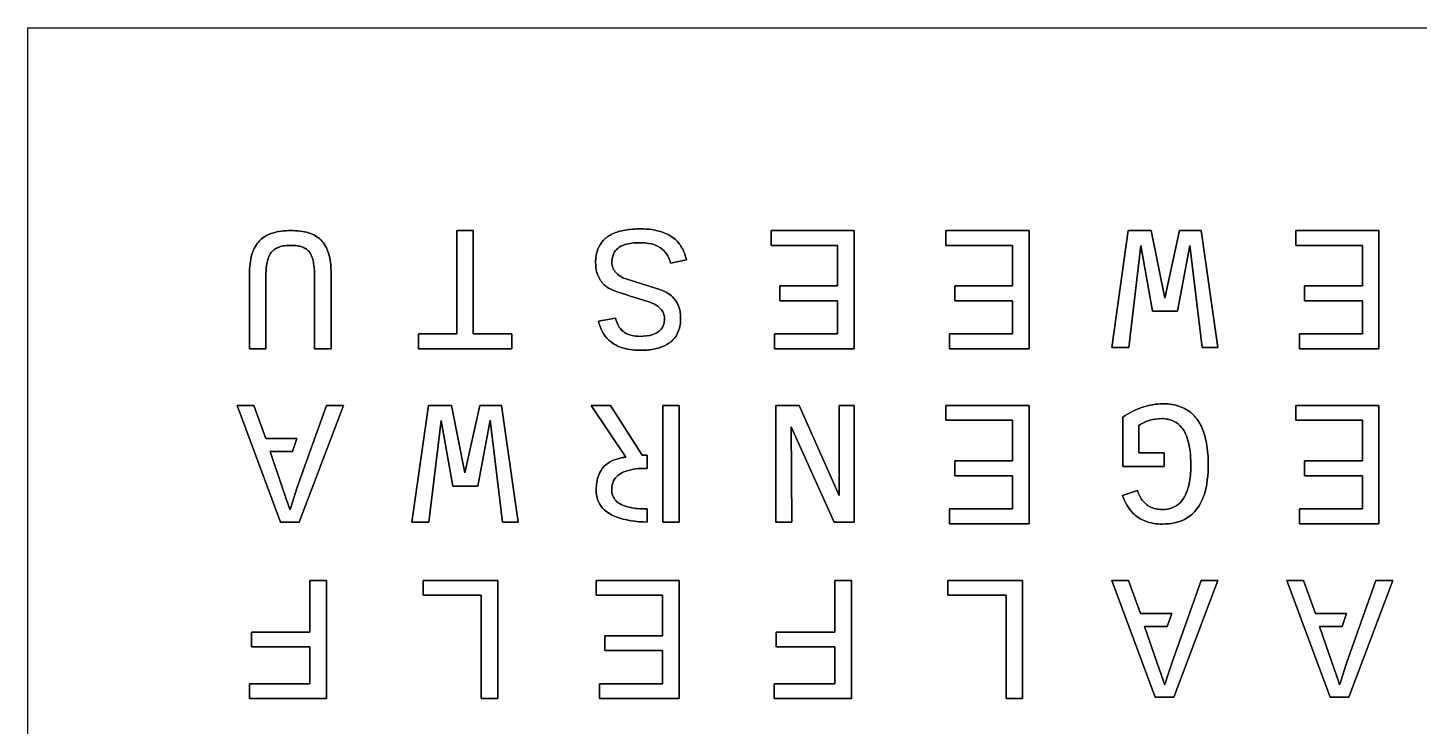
# Model space of a CAD drawing. Header units: millimetres. Extents: x -500 to 0, y -500 to 0.
# Drawn here: x -500 to -234.9, y -133.1 to 0 of the extents above; entities that cross this region are included whole.
import ezdxf

# ---------------------------------------------------------------- set-up
doc = ezdxf.new("R2010")
doc.units = ezdxf.units.MM
doc.layers.get('0').update_dxf_attribs({"linetype": 'CONTINUOUS'})

msp = doc.modelspace()

# ---------------------------------------------------------------- linework, layer by layer
for p, q in [((-374.52, -44.21), (-377.57, -44.83)), ((-377.57, -44.83), (-374.52, -44.21)), ((-457.78, -61.15), (-457.78, -47.03)), ((-457.78, -47.03), (-457.78, -61.15)), ((-454.64, -47.56), (-454.64, -61.15)), ((-454.64, -61.15), (-454.64, -47.56)), ((-445.38, -61.15), (-445.38, -47.35)), ((-445.38, -47.35), (-445.38, -61.15)), ((-442.22, -46.73), (-442.22, -61.15)), ((-442.22, -61.15), (-442.22, -46.73)), ((-386.64, -47.61), (-379.22, -49.99)), ((-379.22, -49.99), (-386.64, -47.61)), ((-391.27, -55.89), (-387.99, -55.32)), ((-387.99, -55.32), (-391.27, -55.89)), ((-454.64, -61.15), (-457.78, -61.15)), ((-457.78, -61.15), (-454.64, -61.15)), ((-442.22, -61.15), (-445.38, -61.15)), ((-445.38, -61.15), (-442.22, -61.15)), ((-451.87, -94.22), (-460.13, -71.98)), ((-460.13, -71.98), (-456.93, -71.98)), ((-456.93, -71.98), (-460.13, -71.98)), ((-460.13, -71.98), (-451.87, -94.22)), ((-456.93, -71.98), (-454.65, -78.27)), ((-454.65, -78.27), (-456.93, -71.98)), ((-448.71, -87.7), (-443.11, -71.98)), ((-443.11, -71.98), (-448.71, -87.7)), ((-439.88, -71.98), (-448.29, -94.22)), ((-448.29, -94.22), (-439.88, -71.98)), ((-443.11, -71.98), (-439.88, -71.98)), ((-439.88, -71.98), (-443.11, -71.98)), ((-386.03, -81.82), (-392.63, -71.98)), ((-392.63, -71.98), (-389, -71.98)), ((-389, -71.98), (-392.63, -71.98)), ((-392.63, -71.98), (-386.03, -81.82)), ((-389, -71.98), (-382.97, -81.46)), ((-382.97, -81.46), (-389, -71.98)), ((-291.37, -83.6), (-291.37, -74.17)), ((-291.37, -74.17), (-291.37, -83.6)), ((-288.31, -75.76), (-288.31, -80.97)), ((-288.31, -80.97), (-288.31, -75.76)), ((-454.65, -78.27), (-448.71, -78.27)), ((-448.71, -78.27), (-454.65, -78.27)), ((-448.71, -78.27), (-449.54, -80.74)), ((-449.54, -80.74), (-448.71, -78.27)), ((-449.54, -80.74), (-453.85, -80.74)), ((-453.85, -80.74), (-451.45, -87.7)), ((-451.45, -87.7), (-453.85, -80.74)), ((-453.85, -80.74), (-449.54, -80.74)), ((-382.97, -81.46), (-381.98, -81.46)), ((-381.98, -81.46), (-382.97, -81.46)), ((-381.98, -81.46), (-381.98, -83.95)), ((-381.98, -83.95), (-381.98, -81.46)), ((-288.31, -80.97), (-283.47, -80.97)), ((-283.47, -80.97), (-288.31, -80.97)), ((-283.47, -80.97), (-283.47, -83.6)), ((-283.47, -83.6), (-283.47, -80.97)), ((-283.47, -83.6), (-291.37, -83.6)), ((-291.37, -83.6), (-283.47, -83.6)), ((-451.45, -87.7), (-450.24, -91.2)), ((-450.24, -91.2), (-451.45, -87.7)), ((-449.84, -91.2), (-448.71, -87.7)), ((-448.71, -87.7), (-449.84, -91.2)), ((-291.41, -89.11), (-288.58, -88.19)), ((-288.58, -88.19), (-291.41, -89.11)), ((-381.98, -91.69), (-381.98, -94.2)), ((-381.98, -94.2), (-381.98, -91.69)), ((-448.29, -94.22), (-451.87, -94.22)), ((-451.87, -94.22), (-448.29, -94.22)), ((-285.21, -127.56), (-293.46, -105.31)), ((-293.46, -105.31), (-290.26, -105.31)), ((-290.26, -105.31), (-293.46, -105.31)), ((-293.46, -105.31), (-285.21, -127.56)), ((-290.26, -105.31), (-287.99, -111.61)), ((-287.99, -111.61), (-290.26, -105.31)), ((-282.04, -121.04), (-276.45, -105.31)), ((-276.45, -105.31), (-282.04, -121.04)), ((-273.22, -105.31), (-281.62, -127.56)), ((-281.62, -127.56), (-273.22, -105.31)), ((-276.45, -105.31), (-273.22, -105.31)), ((-273.22, -105.31), (-276.45, -105.31)), ((-251.87, -127.56), (-260.13, -105.31)), ((-260.13, -105.31), (-256.93, -105.31)), ((-256.93, -105.31), (-260.13, -105.31)), ((-260.13, -105.31), (-251.87, -127.56)), ((-256.93, -105.31), (-254.65, -111.61)), ((-254.65, -111.61), (-256.93, -105.31)), ((-248.71, -121.04), (-243.11, -105.31)), ((-243.11, -105.31), (-248.71, -121.04)), ((-239.88, -105.31), (-248.29, -127.56)), ((-248.29, -127.56), (-239.88, -105.31)), ((-243.11, -105.31), (-239.88, -105.31)), ((-239.88, -105.31), (-243.11, -105.31)), ((-287.99, -111.61), (-282.04, -111.61)), ((-282.04, -111.61), (-287.99, -111.61)), ((-282.04, -111.61), (-282.88, -114.07)), ((-282.88, -114.07), (-282.04, -111.61)), ((-254.65, -111.61), (-248.71, -111.61)), ((-248.71, -111.61), (-254.65, -111.61)), ((-248.71, -111.61), (-249.54, -114.07)), ((-249.54, -114.07), (-248.71, -111.61)), ((-282.88, -114.07), (-287.19, -114.07)), ((-287.19, -114.07), (-284.78, -121.04)), ((-284.78, -121.04), (-287.19, -114.07)), ((-287.19, -114.07), (-282.88, -114.07)), ((-249.54, -114.07), (-253.85, -114.07)), ((-253.85, -114.07), (-251.45, -121.04)), ((-251.45, -121.04), (-253.85, -114.07)), ((-253.85, -114.07), (-249.54, -114.07)), ((-284.78, -121.04), (-283.57, -124.53)), ((-283.57, -124.53), (-284.78, -121.04)), ((-283.17, -124.53), (-282.04, -121.04)), ((-282.04, -121.04), (-283.17, -124.53)), ((-251.45, -121.04), (-250.24, -124.53)), ((-250.24, -124.53), (-251.45, -121.04)), ((-249.84, -124.53), (-248.71, -121.04)), ((-248.71, -121.04), (-249.84, -124.53)), ((-281.62, -127.56), (-285.21, -127.56)), ((-285.21, -127.56), (-281.62, -127.56)), ((-248.29, -127.56), (-251.87, -127.56)), ((-251.87, -127.56), (-248.29, -127.56))]:
    msp.add_line(p, q)
for points in [[(-500, 0), (0, 0), (0, -500), (-500, -500)], [(0, 0), (0, -500), (-500, -500), (-500, 0)], [(-418.24, -38.64), (-418.24, -58.34), (-425.54, -58.34), (-425.54, -61.15), (-407.8, -61.15), (-407.8, -58.34), (-415.11, -58.34), (-415.11, -38.64)], [(-418.24, -58.34), (-418.24, -38.64), (-415.11, -38.64), (-415.11, -58.34), (-407.8, -58.34), (-407.8, -61.15), (-425.54, -61.15), (-425.54, -58.34)], [(-342.55, -61.15), (-342.55, -38.64), (-358.38, -38.64), (-358.38, -41.46), (-345.71, -41.46), (-345.71, -49.19), (-356.72, -49.19), (-356.72, -52.01), (-345.71, -52.01), (-345.71, -58.34), (-357.71, -58.34), (-357.71, -61.15)], [(-342.55, -38.64), (-342.55, -61.15), (-357.71, -61.15), (-357.71, -58.34), (-345.71, -58.34), (-345.71, -52.01), (-356.72, -52.01), (-356.72, -49.19), (-345.71, -49.19), (-345.71, -41.46), (-358.38, -41.46), (-358.38, -38.64)], [(-309.22, -61.15), (-309.22, -38.64), (-325.05, -38.64), (-325.05, -41.46), (-312.37, -41.46), (-312.37, -49.19), (-323.39, -49.19), (-323.39, -52.01), (-312.37, -52.01), (-312.37, -58.34), (-324.38, -58.34), (-324.38, -61.15)], [(-309.22, -38.64), (-309.22, -61.15), (-324.38, -61.15), (-324.38, -58.34), (-312.37, -58.34), (-312.37, -52.01), (-323.39, -52.01), (-323.39, -49.19), (-312.37, -49.19), (-312.37, -41.46), (-325.05, -41.46), (-325.05, -38.64)], [(-285.94, -38.64), (-290.32, -38.64), (-293.46, -60.89), (-290.23, -60.89), (-287.91, -41.48), (-285.7, -54), (-280.92, -54), (-278.56, -41.45), (-276.22, -60.89), (-273.22, -60.89), (-276.44, -38.64), (-280.56, -38.64), (-283.37, -51.49)], [(-290.32, -38.64), (-285.94, -38.64), (-283.37, -51.49), (-280.56, -38.64), (-276.44, -38.64), (-273.22, -60.89), (-276.22, -60.89), (-278.56, -41.45), (-280.92, -54), (-285.7, -54), (-287.91, -41.48), (-290.23, -60.89), (-293.46, -60.89)], [(-242.55, -61.15), (-242.55, -38.64), (-258.38, -38.64), (-258.38, -41.46), (-245.71, -41.46), (-245.71, -49.19), (-256.72, -49.19), (-256.72, -52.01), (-245.71, -52.01), (-245.71, -58.34), (-257.71, -58.34), (-257.71, -61.15)], [(-242.55, -38.64), (-242.55, -61.15), (-257.71, -61.15), (-257.71, -58.34), (-245.71, -58.34), (-245.71, -52.01), (-256.72, -52.01), (-256.72, -49.19), (-245.71, -49.19), (-245.71, -41.46), (-258.38, -41.46), (-258.38, -38.64)], [(-419.28, -71.98), (-423.65, -71.98), (-426.8, -94.22), (-423.56, -94.22), (-421.24, -74.81), (-419.04, -87.33), (-414.25, -87.33), (-411.89, -74.78), (-409.55, -94.22), (-406.55, -94.22), (-409.77, -71.98), (-413.89, -71.98), (-416.71, -84.82)], [(-423.65, -71.98), (-419.28, -71.98), (-416.71, -84.82), (-413.89, -71.98), (-409.77, -71.98), (-406.55, -94.22), (-409.55, -94.22), (-411.89, -74.78), (-414.25, -87.33), (-419.04, -87.33), (-421.24, -74.81), (-423.56, -94.22), (-426.8, -94.22)], [(-375.89, -71.98), (-379.01, -71.98), (-379.01, -94.22), (-375.89, -94.22)], [(-379.01, -71.98), (-375.89, -71.98), (-375.89, -94.22), (-379.01, -94.22)], [(-345.41, -89.14), (-353, -71.98), (-357.46, -71.98), (-357.46, -94.22), (-354.42, -94.22), (-354.52, -76.05), (-346.38, -94.22), (-342.55, -94.22), (-342.55, -71.98), (-345.39, -71.98)], [(-353, -71.98), (-345.41, -89.14), (-345.39, -71.98), (-342.55, -71.98), (-342.55, -94.22), (-346.38, -94.22), (-354.52, -76.05), (-354.42, -94.22), (-357.46, -94.22), (-357.46, -71.98)], [(-309.22, -94.49), (-309.22, -71.98), (-325.05, -71.98), (-325.05, -74.79), (-312.37, -74.79), (-312.37, -82.53), (-323.39, -82.53), (-323.39, -85.34), (-312.37, -85.34), (-312.37, -91.67), (-324.38, -91.67), (-324.38, -94.49)], [(-309.22, -71.98), (-309.22, -94.49), (-324.38, -94.49), (-324.38, -91.67), (-312.37, -91.67), (-312.37, -85.34), (-323.39, -85.34), (-323.39, -82.53), (-312.37, -82.53), (-312.37, -74.79), (-325.05, -74.79), (-325.05, -71.98)], [(-242.55, -94.49), (-242.55, -71.98), (-258.38, -71.98), (-258.38, -74.79), (-245.71, -74.79), (-245.71, -82.53), (-256.72, -82.53), (-256.72, -85.34), (-245.71, -85.34), (-245.71, -91.67), (-257.71, -91.67), (-257.71, -94.49)], [(-242.55, -71.98), (-242.55, -94.49), (-257.71, -94.49), (-257.71, -91.67), (-245.71, -91.67), (-245.71, -85.34), (-256.72, -85.34), (-256.72, -82.53), (-245.71, -82.53), (-245.71, -74.79), (-258.38, -74.79), (-258.38, -71.98)], [(-446.24, -117.97), (-446.24, -125.01), (-457.78, -125.01), (-457.78, -127.82), (-443.08, -127.82), (-443.08, -105.31), (-446.24, -105.31), (-446.24, -115.16), (-457.38, -115.16), (-457.38, -117.97)], [(-446.24, -125.01), (-446.24, -117.97), (-457.38, -117.97), (-457.38, -115.16), (-446.24, -115.16), (-446.24, -105.31), (-443.08, -105.31), (-443.08, -127.82), (-457.78, -127.82), (-457.78, -125.01)], [(-410.46, -127.82), (-410.46, -105.31), (-424.68, -105.31), (-424.68, -108.12), (-413.61, -108.12), (-413.61, -127.82)], [(-410.46, -105.31), (-410.46, -127.82), (-413.61, -127.82), (-413.61, -108.12), (-424.68, -108.12), (-424.68, -105.31)], [(-375.89, -127.82), (-375.89, -105.31), (-391.71, -105.31), (-391.71, -108.12), (-379.04, -108.12), (-379.04, -115.86), (-390.05, -115.86), (-390.05, -118.67), (-379.04, -118.67), (-379.04, -125.01), (-391.04, -125.01), (-391.04, -127.82)], [(-375.89, -105.31), (-375.89, -127.82), (-391.04, -127.82), (-391.04, -125.01), (-379.04, -125.01), (-379.04, -118.67), (-390.05, -118.67), (-390.05, -115.86), (-379.04, -115.86), (-379.04, -108.12), (-391.71, -108.12), (-391.71, -105.31)], [(-346.24, -117.97), (-346.24, -125.01), (-357.78, -125.01), (-357.78, -127.82), (-343.08, -127.82), (-343.08, -105.31), (-346.24, -105.31), (-346.24, -115.16), (-357.38, -115.16), (-357.38, -117.97)], [(-346.24, -125.01), (-346.24, -117.97), (-357.38, -117.97), (-357.38, -115.16), (-346.24, -115.16), (-346.24, -105.31), (-343.08, -105.31), (-343.08, -127.82), (-357.78, -127.82), (-357.78, -125.01)], [(-310.46, -127.82), (-310.46, -105.31), (-324.68, -105.31), (-324.68, -108.12), (-313.61, -108.12), (-313.61, -127.82)], [(-310.46, -105.31), (-310.46, -127.82), (-313.61, -127.82), (-313.61, -108.12), (-324.68, -108.12), (-324.68, -105.31)]]:
    msp.add_lwpolyline(points, close=True)
for points, knots in [([(-455.83, -40.58), (-455.5, -40.24), (-455.13, -39.95), (-454.29, -39.45), (-453.84, -39.25), (-453.36, -39.1)], [0, 0, 0, 0, 0.1422846, 0.1422846, 0.2921455, 0.2921455, 0.2921455, 0.2921455]), ([(-453.36, -39.1), (-453.84, -39.25), (-454.29, -39.45), (-455.13, -39.95), (-455.5, -40.24), (-455.83, -40.58)], [-0.2921455, -0.2921455, -0.2921455, -0.2921455, -0.1422846, -0.1422846, 0, 0, 0, 0]), ([(-453.36, -39.1), (-452.83, -38.94), (-452.29, -38.83), (-451.12, -38.68), (-450.49, -38.64), (-449.86, -38.64)], [0, 0, 0, 0, 0.165027, 0.165027, 0.3527602, 0.3527602, 0.3527602, 0.3527602]), ([(-449.86, -38.64), (-450.49, -38.64), (-451.12, -38.68), (-452.29, -38.83), (-452.83, -38.94), (-453.36, -39.1)], [-0.3527602, -0.3527602, -0.3527602, -0.3527602, -0.165027, -0.165027, 0, 0, 0, 0]), ([(-449.86, -38.64), (-449.27, -38.64), (-448.66, -38.67), (-447.54, -38.82), (-447.02, -38.92), (-446.51, -39.07)], [0, 0, 0, 0, 0.1792353, 0.1792353, 0.3381118, 0.3381118, 0.3381118, 0.3381118]), ([(-446.51, -39.07), (-447.02, -38.92), (-447.54, -38.82), (-448.66, -38.67), (-449.27, -38.64), (-449.86, -38.64)], [-0.3381118, -0.3381118, -0.3381118, -0.3381118, -0.1792353, -0.1792353, 0, 0, 0, 0]), ([(-446.51, -39.07), (-446.05, -39.21), (-445.61, -39.4), (-444.81, -39.87), (-444.45, -40.14), (-444.13, -40.47)], [0, 0, 0, 0, 0.1435563, 0.1435563, 0.280237, 0.280237, 0.280237, 0.280237]), ([(-444.13, -40.47), (-444.45, -40.14), (-444.81, -39.87), (-445.61, -39.4), (-446.05, -39.21), (-446.51, -39.07)], [-0.280237, -0.280237, -0.280237, -0.280237, -0.1435563, -0.1435563, 0, 0, 0, 0]), ([(-391.81, -44.74), (-391.81, -43.85), (-391.69, -42.95), (-391.11, -41.49), (-390.75, -40.93), (-389.79, -39.95), (-389.21, -39.56), (-387.85, -38.92), (-387.05, -38.7), (-385.28, -38.38), (-384.26, -38.31), (-383.27, -38.31)], [0, 0, 0, 0, 0.267913, 0.267913, 0.471292, 0.471292, 0.679361, 0.679361, 0.923412, 0.923412, 1.219407, 1.219407, 1.219407, 1.219407]), ([(-383.27, -38.31), (-384.26, -38.31), (-385.28, -38.38), (-387.05, -38.7), (-387.85, -38.92), (-389.21, -39.56), (-389.79, -39.95), (-390.75, -40.93), (-391.11, -41.49), (-391.69, -42.95), (-391.81, -43.85), (-391.81, -44.74)], [-1.219407, -1.219407, -1.219407, -1.219407, -0.923412, -0.923412, -0.679361, -0.679361, -0.471292, -0.471292, -0.267913, -0.267913, 0, 0, 0, 0]), ([(-383.27, -38.31), (-381.83, -38.31), (-380.31, -38.48), (-378.07, -39.29), (-377.27, -39.74), (-376.06, -40.85), (-375.63, -41.41), (-374.92, -42.72), (-374.68, -43.46), (-374.52, -44.21)], [0, 0, 0, 0, 0.434331, 0.434331, 0.711951, 0.711951, 0.926455, 0.926455, 1.15768, 1.15768, 1.15768, 1.15768]), ([(-374.52, -44.21), (-374.68, -43.46), (-374.92, -42.72), (-375.63, -41.41), (-376.06, -40.85), (-377.27, -39.74), (-378.07, -39.29), (-380.31, -38.48), (-381.83, -38.31), (-383.27, -38.31)], [-1.15768, -1.15768, -1.15768, -1.15768, -0.926455, -0.926455, -0.711951, -0.711951, -0.434331, -0.434331, 0, 0, 0, 0]), ([(-457.29, -43.18), (-457.14, -42.68), (-456.95, -42.19), (-456.45, -41.31), (-456.17, -40.92), (-455.83, -40.58)], [0, 0, 0, 0, 0.1572191, 0.1572191, 0.3024756, 0.3024756, 0.3024756, 0.3024756]), ([(-455.83, -40.58), (-456.17, -40.92), (-456.45, -41.31), (-456.95, -42.19), (-457.14, -42.68), (-457.29, -43.18)], [-0.3024756, -0.3024756, -0.3024756, -0.3024756, -0.1572191, -0.1572191, 0, 0, 0, 0]), ([(-452.13, -41.77), (-452.42, -41.88), (-452.7, -42.02), (-453.21, -42.37), (-453.42, -42.58), (-453.61, -42.82)], [0, 0, 0, 0, 0.0941997, 0.0941997, 0.1849613, 0.1849613, 0.1849613, 0.1849613]), ([(-453.61, -42.82), (-453.42, -42.58), (-453.21, -42.37), (-452.7, -42.02), (-452.42, -41.88), (-452.13, -41.77)], [-0.1849613, -0.1849613, -0.1849613, -0.1849613, -0.0941997, -0.0941997, 0, 0, 0, 0]), ([(-449.85, -41.46), (-450.27, -41.46), (-450.69, -41.48), (-451.45, -41.58), (-451.8, -41.66), (-452.13, -41.77)], [0, 0, 0, 0, 0.1244018, 0.1244018, 0.2290933, 0.2290933, 0.2290933, 0.2290933]), ([(-452.13, -41.77), (-451.8, -41.66), (-451.45, -41.58), (-450.69, -41.48), (-450.27, -41.46), (-449.85, -41.46)], [-0.2290933, -0.2290933, -0.2290933, -0.2290933, -0.1244018, -0.1244018, 0, 0, 0, 0]), ([(-447.66, -41.77), (-447.98, -41.66), (-448.31, -41.58), (-449.04, -41.48), (-449.45, -41.46), (-449.85, -41.46)], [0, 0, 0, 0, 0.1005234, 0.1005234, 0.2206304, 0.2206304, 0.2206304, 0.2206304]), ([(-449.85, -41.46), (-449.45, -41.46), (-449.04, -41.48), (-448.31, -41.58), (-447.98, -41.66), (-447.66, -41.77)], [-0.2206304, -0.2206304, -0.2206304, -0.2206304, -0.1005234, -0.1005234, 0, 0, 0, 0]), ([(-446.29, -42.82), (-446.46, -42.58), (-446.66, -42.38), (-447.12, -42.02), (-447.39, -41.88), (-447.66, -41.77)], [0, 0, 0, 0, 0.0868989, 0.0868989, 0.1763311, 0.1763311, 0.1763311, 0.1763311]), ([(-447.66, -41.77), (-447.39, -41.88), (-447.12, -42.02), (-446.66, -42.38), (-446.46, -42.58), (-446.29, -42.82)], [-0.1763311, -0.1763311, -0.1763311, -0.1763311, -0.0868989, -0.0868989, 0, 0, 0, 0]), ([(-444.13, -40.47), (-443.8, -40.8), (-443.53, -41.17), (-443.04, -42.02), (-442.85, -42.49), (-442.7, -42.97)], [0, 0, 0, 0, 0.139561, 0.139561, 0.2917444, 0.2917444, 0.2917444, 0.2917444]), ([(-442.7, -42.97), (-442.85, -42.49), (-443.04, -42.02), (-443.53, -41.17), (-443.8, -40.8), (-444.13, -40.47)], [-0.2917444, -0.2917444, -0.2917444, -0.2917444, -0.139561, -0.139561, 0, 0, 0, 0]), ([(-383.5, -40.94), (-384.41, -40.94), (-385.41, -41.03), (-386.75, -41.48), (-387.22, -41.71), (-387.9, -42.29), (-388.15, -42.6), (-388.46, -43.2), (-388.55, -43.47), (-388.68, -44.06), (-388.7, -44.38), (-388.7, -44.7)], [0, 0, 0, 0, 0.2730577, 0.2730577, 0.4250935, 0.4250935, 0.543417, 0.543417, 0.6291703, 0.6291703, 0.7237026, 0.7237026, 0.7237026, 0.7237026]), ([(-388.7, -44.7), (-388.7, -44.38), (-388.68, -44.06), (-388.55, -43.47), (-388.46, -43.2), (-388.15, -42.6), (-387.9, -42.29), (-387.22, -41.71), (-386.75, -41.48), (-385.41, -41.03), (-384.41, -40.94), (-383.5, -40.94)], [-0.7237026, -0.7237026, -0.7237026, -0.7237026, -0.6291703, -0.6291703, -0.543417, -0.543417, -0.4250935, -0.4250935, -0.2730577, -0.2730577, 0, 0, 0, 0]), ([(-377.57, -44.83), (-377.7, -44.2), (-377.93, -43.59), (-378.61, -42.6), (-379, -42.22), (-379.98, -41.57), (-380.57, -41.34), (-381.93, -41.01), (-382.73, -40.94), (-383.5, -40.94)], [0, 0, 0, 0, 0.1945061, 0.1945061, 0.3597535, 0.3597535, 0.5475501, 0.5475501, 0.7804861, 0.7804861, 0.7804861, 0.7804861]), ([(-383.5, -40.94), (-382.73, -40.94), (-381.93, -41.01), (-380.57, -41.34), (-379.98, -41.57), (-379, -42.22), (-378.61, -42.6), (-377.93, -43.59), (-377.7, -44.2), (-377.57, -44.83)], [-0.7804861, -0.7804861, -0.7804861, -0.7804861, -0.5475501, -0.5475501, -0.3597535, -0.3597535, -0.1945061, -0.1945061, 0, 0, 0, 0]), ([(-457.78, -47.03), (-457.78, -46.34), (-457.74, -45.63), (-457.58, -44.35), (-457.47, -43.75), (-457.29, -43.18)], [0, 0, 0, 0, 0.2080735, 0.2080735, 0.386894, 0.386894, 0.386894, 0.386894]), ([(-457.29, -43.18), (-457.47, -43.75), (-457.58, -44.35), (-457.74, -45.63), (-457.78, -46.34), (-457.78, -47.03)], [-0.386894, -0.386894, -0.386894, -0.386894, -0.2080735, -0.2080735, 0, 0, 0, 0]), ([(-454.4, -44.71), (-454.49, -45.13), (-454.55, -45.58), (-454.63, -46.52), (-454.64, -47.04), (-454.64, -47.56)], [0, 0, 0, 0, 0.1302434, 0.1302434, 0.2841077, 0.2841077, 0.2841077, 0.2841077]), ([(-454.64, -47.56), (-454.64, -47.04), (-454.63, -46.52), (-454.55, -45.58), (-454.49, -45.13), (-454.4, -44.71)], [-0.2841077, -0.2841077, -0.2841077, -0.2841077, -0.1302434, -0.1302434, 0, 0, 0, 0]), ([(-453.61, -42.82), (-453.81, -43.07), (-453.96, -43.36), (-454.23, -43.99), (-454.33, -44.35), (-454.4, -44.71)], [0, 0, 0, 0, 0.0967041, 0.0967041, 0.2065999, 0.2065999, 0.2065999, 0.2065999]), ([(-454.4, -44.71), (-454.33, -44.35), (-454.23, -43.99), (-453.96, -43.36), (-453.81, -43.07), (-453.61, -42.82)], [-0.2065999, -0.2065999, -0.2065999, -0.2065999, -0.0967041, -0.0967041, 0, 0, 0, 0]), ([(-445.59, -44.65), (-445.65, -44.31), (-445.74, -43.96), (-445.98, -43.35), (-446.12, -43.07), (-446.29, -42.82)], [0, 0, 0, 0, 0.1054116, 0.1054116, 0.1975266, 0.1975266, 0.1975266, 0.1975266]), ([(-446.29, -42.82), (-446.12, -43.07), (-445.98, -43.35), (-445.74, -43.96), (-445.65, -44.31), (-445.59, -44.65)], [-0.1975266, -0.1975266, -0.1975266, -0.1975266, -0.1054116, -0.1054116, 0, 0, 0, 0]), ([(-445.38, -47.35), (-445.38, -46.86), (-445.39, -46.37), (-445.46, -45.48), (-445.51, -45.06), (-445.59, -44.65)], [0, 0, 0, 0, 0.1450339, 0.1450339, 0.2683957, 0.2683957, 0.2683957, 0.2683957]), ([(-445.59, -44.65), (-445.51, -45.06), (-445.46, -45.48), (-445.39, -46.37), (-445.38, -46.86), (-445.38, -47.35)], [-0.2683957, -0.2683957, -0.2683957, -0.2683957, -0.1450339, -0.1450339, 0, 0, 0, 0]), ([(-442.7, -42.97), (-442.53, -43.53), (-442.41, -44.11), (-442.26, -45.36), (-442.22, -46.05), (-442.22, -46.73)], [0, 0, 0, 0, 0.1737784, 0.1737784, 0.3779936, 0.3779936, 0.3779936, 0.3779936]), ([(-442.22, -46.73), (-442.22, -46.05), (-442.26, -45.36), (-442.41, -44.11), (-442.53, -43.53), (-442.7, -42.97)], [-0.3779936, -0.3779936, -0.3779936, -0.3779936, -0.1737784, -0.1737784, 0, 0, 0, 0]), ([(-389.37, -49.59), (-389.96, -49.21), (-390.47, -48.74), (-391.19, -47.68), (-391.42, -47.17), (-391.75, -46.01), (-391.81, -45.37), (-391.81, -44.74)], [0, 0, 0, 0, 0.2104989, 0.2104989, 0.3826736, 0.3826736, 0.5718696, 0.5718696, 0.5718696, 0.5718696]), ([(-391.81, -44.74), (-391.81, -45.37), (-391.75, -46.01), (-391.42, -47.17), (-391.19, -47.68), (-390.47, -48.74), (-389.96, -49.21), (-389.37, -49.59)], [-0.5718696, -0.5718696, -0.5718696, -0.5718696, -0.3826736, -0.3826736, -0.2104989, -0.2104989, 0, 0, 0, 0]), ([(-388.7, -44.7), (-388.7, -45.08), (-388.64, -45.44), (-388.35, -46.13), (-388.14, -46.43), (-387.54, -47.07), (-387.09, -47.37), (-386.64, -47.61)], [0, 0, 0, 0, 0.1135666, 0.1135666, 0.2234755, 0.2234755, 0.3786335, 0.3786335, 0.3786335, 0.3786335]), ([(-386.64, -47.61), (-387.09, -47.37), (-387.54, -47.07), (-388.14, -46.43), (-388.35, -46.13), (-388.64, -45.44), (-388.7, -45.08), (-388.7, -44.7)], [-0.3786335, -0.3786335, -0.3786335, -0.3786335, -0.2234755, -0.2234755, -0.1135666, -0.1135666, 0, 0, 0, 0]), ([(-382.09, -52.06), (-383.59, -51.62), (-385.57, -51.02), (-388.23, -50.12), (-389.04, -49.8), (-389.37, -49.59)], [0, 0, 0, 0, 0.4719598, 0.4719598, 0.8286829, 0.8286829, 0.8286829, 0.8286829]), ([(-389.37, -49.59), (-389.04, -49.8), (-388.23, -50.12), (-385.57, -51.02), (-383.59, -51.62), (-382.09, -52.06)], [-0.8286829, -0.8286829, -0.8286829, -0.8286829, -0.4719598, -0.4719598, 0, 0, 0, 0]), ([(-379.22, -49.99), (-378.46, -50.3), (-377.74, -50.72), (-376.69, -51.74), (-376.32, -52.27), (-375.91, -53.23), (-375.8, -53.61), (-375.65, -54.43), (-375.61, -54.86), (-375.61, -55.29)], [0, 0, 0, 0, 0.2461331, 0.2461331, 0.4416927, 0.4416927, 0.5610916, 0.5610916, 0.690505, 0.690505, 0.690505, 0.690505]), ([(-375.61, -55.29), (-375.61, -54.86), (-375.65, -54.43), (-375.8, -53.61), (-375.91, -53.23), (-376.32, -52.27), (-376.69, -51.74), (-377.74, -50.72), (-378.46, -50.3), (-379.22, -49.99)], [-0.690505, -0.690505, -0.690505, -0.690505, -0.5610916, -0.5610916, -0.4416927, -0.4416927, -0.2461331, -0.2461331, 0, 0, 0, 0]), ([(-378.68, -55.35), (-378.68, -55.01), (-378.74, -54.68), (-379, -54.05), (-379.19, -53.78), (-379.74, -53.19), (-380.15, -52.91), (-381.04, -52.43), (-381.57, -52.23), (-382.09, -52.06)], [0, 0, 0, 0, 0.102421, 0.102421, 0.20311, 0.20311, 0.344773, 0.344773, 0.5082172, 0.5082172, 0.5082172, 0.5082172]), ([(-382.09, -52.06), (-381.57, -52.23), (-381.04, -52.43), (-380.15, -52.91), (-379.74, -53.19), (-379.19, -53.78), (-379, -54.05), (-378.74, -54.68), (-378.68, -55.01), (-378.68, -55.35)], [-0.5082172, -0.5082172, -0.5082172, -0.5082172, -0.344773, -0.344773, -0.20311, -0.20311, -0.102421, -0.102421, 0, 0, 0, 0]), ([(-387.99, -55.32), (-387.86, -55.92), (-387.65, -56.52), (-387.04, -57.43), (-386.7, -57.77), (-385.89, -58.32), (-385.42, -58.5), (-384.42, -58.74), (-383.89, -58.79), (-383.36, -58.79)], [0, 0, 0, 0, 0.186205, 0.186205, 0.3307958, 0.3307958, 0.4813256, 0.4813256, 0.6389833, 0.6389833, 0.6389833, 0.6389833]), ([(-383.36, -58.79), (-383.89, -58.79), (-384.42, -58.74), (-385.42, -58.5), (-385.89, -58.32), (-386.7, -57.77), (-387.04, -57.43), (-387.65, -56.52), (-387.86, -55.92), (-387.99, -55.32)], [-0.6389833, -0.6389833, -0.6389833, -0.6389833, -0.4813256, -0.4813256, -0.3307958, -0.3307958, -0.186205, -0.186205, 0, 0, 0, 0]), ([(-375.61, -55.29), (-375.61, -56.17), (-375.73, -57.06), (-376.29, -58.48), (-376.63, -59.02), (-377.54, -59.95), (-378.08, -60.32), (-379.32, -60.9), (-380.03, -61.11), (-381.61, -61.39), (-382.5, -61.45), (-383.37, -61.45)], [0, 0, 0, 0, 0.263421, 0.263421, 0.458135, 0.458135, 0.653241, 0.653241, 0.870969, 0.870969, 1.13233, 1.13233, 1.13233, 1.13233]), ([(-383.37, -61.45), (-382.5, -61.45), (-381.61, -61.39), (-380.03, -61.11), (-379.32, -60.9), (-378.08, -60.32), (-377.54, -59.95), (-376.63, -59.02), (-376.29, -58.48), (-375.73, -57.06), (-375.61, -56.17), (-375.61, -55.29)], [-1.13233, -1.13233, -1.13233, -1.13233, -0.870969, -0.870969, -0.653241, -0.653241, -0.458135, -0.458135, -0.263421, -0.263421, 0, 0, 0, 0]), ([(-383.36, -58.79), (-382.55, -58.79), (-381.67, -58.71), (-380.45, -58.31), (-380.04, -58.1), (-379.41, -57.57), (-379.19, -57.29), (-378.91, -56.73), (-378.82, -56.48), (-378.7, -55.94), (-378.68, -55.64), (-378.68, -55.35)], [0, 0, 0, 0, 0.2438054, 0.2438054, 0.3816991, 0.3816991, 0.4898415, 0.4898415, 0.5689811, 0.5689811, 0.6564096, 0.6564096, 0.6564096, 0.6564096]), ([(-378.68, -55.35), (-378.68, -55.64), (-378.7, -55.94), (-378.82, -56.48), (-378.91, -56.73), (-379.19, -57.29), (-379.41, -57.57), (-380.04, -58.1), (-380.45, -58.31), (-381.67, -58.71), (-382.55, -58.79), (-383.36, -58.79)], [-0.6564096, -0.6564096, -0.6564096, -0.6564096, -0.5689811, -0.5689811, -0.4898415, -0.4898415, -0.3816991, -0.3816991, -0.2438054, -0.2438054, 0, 0, 0, 0]), ([(-383.37, -61.45), (-384.64, -61.45), (-385.94, -61.29), (-387.93, -60.53), (-388.67, -60.09), (-389.78, -59.04), (-390.18, -58.51), (-390.85, -57.28), (-391.1, -56.59), (-391.27, -55.89)], [0, 0, 0, 0, 0.379503, 0.379503, 0.639376, 0.639376, 0.839343, 0.839343, 1.057555, 1.057555, 1.057555, 1.057555]), ([(-391.27, -55.89), (-391.1, -56.59), (-390.85, -57.28), (-390.18, -58.51), (-389.78, -59.04), (-388.67, -60.09), (-387.93, -60.53), (-385.94, -61.29), (-384.64, -61.45), (-383.37, -61.45)], [-1.057555, -1.057555, -1.057555, -1.057555, -0.839343, -0.839343, -0.639376, -0.639376, -0.379503, -0.379503, 0, 0, 0, 0]), ([(-291.37, -74.17), (-290.19, -73.38), (-288.93, -72.73), (-286.34, -71.87), (-285.06, -71.65), (-283.76, -71.65)], [0, 0, 0, 0, 0.4259092, 0.4259092, 0.8180283, 0.8180283, 0.8180283, 0.8180283]), ([(-283.76, -71.65), (-285.06, -71.65), (-286.34, -71.87), (-288.93, -72.73), (-290.19, -73.38), (-291.37, -74.17)], [-0.8180283, -0.8180283, -0.8180283, -0.8180283, -0.4259092, -0.4259092, 0, 0, 0, 0]), ([(-283.76, -71.65), (-282.55, -71.65), (-281.34, -71.81), (-279.38, -72.6), (-278.62, -73.08), (-277.3, -74.38), (-276.78, -75.15), (-275.91, -77), (-275.6, -78.09), (-275.17, -80.49), (-275.08, -81.87), (-275.08, -83.21)], [0, 0, 0, 0, 0.360605, 0.360605, 0.634886, 0.634886, 0.91592, 0.91592, 1.246785, 1.246785, 1.648383, 1.648383, 1.648383, 1.648383]), ([(-275.08, -83.21), (-275.08, -81.87), (-275.17, -80.49), (-275.6, -78.09), (-275.91, -77), (-276.78, -75.15), (-277.3, -74.38), (-278.62, -73.08), (-279.38, -72.6), (-281.34, -71.81), (-282.55, -71.65), (-283.76, -71.65)], [-1.648383, -1.648383, -1.648383, -1.648383, -1.246785, -1.246785, -0.91592, -0.91592, -0.634886, -0.634886, -0.360605, -0.360605, 0, 0, 0, 0]), ([(-283.97, -74.47), (-284.73, -74.47), (-285.47, -74.58), (-286.95, -75.01), (-287.65, -75.34), (-288.31, -75.76)], [0, 0, 0, 0, 0.2285839, 0.2285839, 0.4618136, 0.4618136, 0.4618136, 0.4618136]), ([(-288.31, -75.76), (-287.65, -75.34), (-286.95, -75.01), (-285.47, -74.58), (-284.73, -74.47), (-283.97, -74.47)], [-0.4618136, -0.4618136, -0.4618136, -0.4618136, -0.2285839, -0.2285839, 0, 0, 0, 0]), ([(-278.39, -83.21), (-278.39, -81.44), (-278.56, -79.66), (-279.33, -77.42), (-279.69, -76.69), (-280.59, -75.63), (-281.04, -75.26), (-281.92, -74.81), (-282.3, -74.69), (-283.1, -74.51), (-283.54, -74.47), (-283.97, -74.47)], [0, 0, 0, 0, 0.531091, 0.531091, 0.80188, 0.80188, 1.001332, 1.001332, 1.135431, 1.135431, 1.280914, 1.280914, 1.280914, 1.280914]), ([(-283.97, -74.47), (-283.54, -74.47), (-283.1, -74.51), (-282.3, -74.69), (-281.92, -74.81), (-281.04, -75.26), (-280.59, -75.63), (-279.69, -76.69), (-279.33, -77.42), (-278.56, -79.66), (-278.39, -81.44), (-278.39, -83.21)], [-1.280914, -1.280914, -1.280914, -1.280914, -1.135431, -1.135431, -1.001332, -1.001332, -0.80188, -0.80188, -0.531091, -0.531091, 0, 0, 0, 0]), ([(-391.7, -88.07), (-391.69, -87.1), (-391.56, -86.11), (-390.96, -84.59), (-390.62, -84.03), (-389.7, -83.1), (-389.18, -82.74), (-387.8, -82.11), (-386.91, -81.91), (-386.03, -81.82)], [0, 0, 0, 0, 0.2891878, 0.2891878, 0.4897774, 0.4897774, 0.6806888, 0.6806888, 0.9457336, 0.9457336, 0.9457336, 0.9457336]), ([(-386.03, -81.82), (-386.91, -81.91), (-387.8, -82.11), (-389.18, -82.74), (-389.7, -83.1), (-390.62, -84.03), (-390.96, -84.59), (-391.56, -86.11), (-391.69, -87.1), (-391.7, -88.07)], [-0.9457336, -0.9457336, -0.9457336, -0.9457336, -0.6806888, -0.6806888, -0.4897774, -0.4897774, -0.2891878, -0.2891878, 0, 0, 0, 0]), ([(-381.98, -83.95), (-383.4, -83.94), (-384.84, -84.07), (-386.58, -84.67), (-387.13, -84.94), (-387.91, -85.6), (-388.18, -85.93), (-388.49, -86.55), (-388.58, -86.8), (-388.71, -87.34), (-388.74, -87.62), (-388.75, -87.9)], [0, 0, 0, 0, 0.4268737, 0.4268737, 0.6296497, 0.6296497, 0.776579, 0.776579, 0.8667437, 0.8667437, 0.9633916, 0.9633916, 0.9633916, 0.9633916]), ([(-388.75, -87.9), (-388.74, -87.62), (-388.71, -87.34), (-388.58, -86.8), (-388.49, -86.55), (-388.18, -85.93), (-387.91, -85.6), (-387.13, -84.94), (-386.58, -84.67), (-384.84, -84.07), (-383.4, -83.94), (-381.98, -83.95)], [-0.9633916, -0.9633916, -0.9633916, -0.9633916, -0.8667437, -0.8667437, -0.776579, -0.776579, -0.6296497, -0.6296497, -0.4268737, -0.4268737, 0, 0, 0, 0]), ([(-283.83, -91.78), (-283.15, -91.78), (-282.47, -91.68), (-281.3, -91.21), (-280.84, -90.9), (-280, -90.06), (-279.66, -89.54), (-279.02, -88.2), (-278.79, -87.33), (-278.46, -85.42), (-278.39, -84.29), (-278.39, -83.21)], [0, 0, 0, 0, 0.205704, 0.205704, 0.376219, 0.376219, 0.562184, 0.562184, 0.820527, 0.820527, 1.145701, 1.145701, 1.145701, 1.145701]), ([(-278.39, -83.21), (-278.39, -84.29), (-278.46, -85.42), (-278.79, -87.33), (-279.02, -88.2), (-279.66, -89.54), (-280, -90.06), (-280.84, -90.9), (-281.3, -91.21), (-282.47, -91.68), (-283.15, -91.78), (-283.83, -91.78)], [-1.145701, -1.145701, -1.145701, -1.145701, -0.820527, -0.820527, -0.562184, -0.562184, -0.376219, -0.376219, -0.205704, -0.205704, 0, 0, 0, 0]), ([(-275.08, -83.21), (-275.08, -85.13), (-275.27, -87.21), (-276.24, -90.12), (-276.76, -91.14), (-278.08, -92.7), (-278.78, -93.26), (-280.21, -93.98), (-280.86, -94.2), (-282.27, -94.5), (-283.04, -94.56), (-283.8, -94.56)], [0, 0, 0, 0, 0.577392, 0.577392, 0.917679, 0.917679, 1.190366, 1.190366, 1.395321, 1.395321, 1.623097, 1.623097, 1.623097, 1.623097]), ([(-283.8, -94.56), (-283.04, -94.56), (-282.27, -94.5), (-280.86, -94.2), (-280.21, -93.98), (-278.78, -93.26), (-278.08, -92.7), (-276.76, -91.14), (-276.24, -90.12), (-275.27, -87.21), (-275.08, -85.13), (-275.08, -83.21)], [-1.623097, -1.623097, -1.623097, -1.623097, -1.395321, -1.395321, -1.190366, -1.190366, -0.917679, -0.917679, -0.577392, -0.577392, 0, 0, 0, 0]), ([(-381.98, -94.2), (-384.08, -94.13), (-386.2, -93.86), (-388.73, -92.87), (-389.51, -92.44), (-390.62, -91.42), (-390.99, -90.92), (-391.41, -90.01), (-391.52, -89.65), (-391.67, -88.88), (-391.71, -88.47), (-391.7, -88.07)], [0, 0, 0, 0, 0.630738, 0.630738, 0.927892, 0.927892, 1.143137, 1.143137, 1.272335, 1.272335, 1.410512, 1.410512, 1.410512, 1.410512]), ([(-391.7, -88.07), (-391.71, -88.47), (-391.67, -88.88), (-391.52, -89.65), (-391.41, -90.01), (-390.99, -90.92), (-390.62, -91.42), (-389.51, -92.44), (-388.73, -92.87), (-386.2, -93.86), (-384.08, -94.13), (-381.98, -94.2)], [-1.410512, -1.410512, -1.410512, -1.410512, -1.272335, -1.272335, -1.143137, -1.143137, -0.927892, -0.927892, -0.630738, -0.630738, 0, 0, 0, 0]), ([(-388.75, -87.9), (-388.76, -88.33), (-388.7, -88.76), (-388.41, -89.51), (-388.22, -89.81), (-387.68, -90.39), (-387.33, -90.63), (-386.33, -91.15), (-385.6, -91.35), (-383.96, -91.64), (-382.94, -91.69), (-381.98, -91.69)], [0, 0, 0, 0, 0.1295701, 0.1295701, 0.2400498, 0.2400498, 0.3663458, 0.3663458, 0.5788006, 0.5788006, 0.8676463, 0.8676463, 0.8676463, 0.8676463]), ([(-381.98, -91.69), (-382.94, -91.69), (-383.96, -91.64), (-385.6, -91.35), (-386.33, -91.15), (-387.33, -90.63), (-387.68, -90.39), (-388.22, -89.81), (-388.41, -89.51), (-388.7, -88.76), (-388.76, -88.33), (-388.75, -87.9)], [-0.8676463, -0.8676463, -0.8676463, -0.8676463, -0.5788006, -0.5788006, -0.3663458, -0.3663458, -0.2400498, -0.2400498, -0.1295701, -0.1295701, 0, 0, 0, 0]), ([(-283.8, -94.56), (-284.94, -94.56), (-286.08, -94.4), (-287.97, -93.64), (-288.71, -93.16), (-289.81, -92.08), (-290.2, -91.57), (-290.89, -90.42), (-291.18, -89.77), (-291.41, -89.11)], [0, 0, 0, 0, 0.341976, 0.341976, 0.61183, 0.61183, 0.803194, 0.803194, 1.013938, 1.013938, 1.013938, 1.013938]), ([(-291.41, -89.11), (-291.18, -89.77), (-290.89, -90.42), (-290.2, -91.57), (-289.81, -92.08), (-288.71, -93.16), (-287.97, -93.64), (-286.08, -94.4), (-284.94, -94.56), (-283.8, -94.56)], [-1.013938, -1.013938, -1.013938, -1.013938, -0.803194, -0.803194, -0.61183, -0.61183, -0.341976, -0.341976, 0, 0, 0, 0]), ([(-288.58, -88.19), (-288.33, -88.92), (-287.98, -89.63), (-287.1, -90.66), (-286.66, -91.02), (-285.81, -91.45), (-285.45, -91.57), (-284.67, -91.74), (-284.25, -91.78), (-283.83, -91.78)], [0, 0, 0, 0, 0.2331459, 0.2331459, 0.4048147, 0.4048147, 0.5199271, 0.5199271, 0.6447685, 0.6447685, 0.6447685, 0.6447685]), ([(-283.83, -91.78), (-284.25, -91.78), (-284.67, -91.74), (-285.45, -91.57), (-285.81, -91.45), (-286.66, -91.02), (-287.1, -90.66), (-287.98, -89.63), (-288.33, -88.92), (-288.58, -88.19)], [-0.6447685, -0.6447685, -0.6447685, -0.6447685, -0.5199271, -0.5199271, -0.4048147, -0.4048147, -0.2331459, -0.2331459, 0, 0, 0, 0]), ([(-450.24, -91.2), (-450.2, -91.32), (-450.16, -91.46), (-450.1, -91.67), (-450.07, -91.77), (-450.04, -91.85)], [0, 0, 0, 0, 0.0390225, 0.0390225, 0.06417318, 0.06417318, 0.06417318, 0.06417318]), ([(-450.04, -91.85), (-450.07, -91.77), (-450.1, -91.67), (-450.16, -91.46), (-450.2, -91.32), (-450.24, -91.2)], [-0.06417318, -0.06417318, -0.06417318, -0.06417318, -0.0390225, -0.0390225, 0, 0, 0, 0]), ([(-450.04, -91.85), (-450.01, -91.77), (-449.98, -91.67), (-449.92, -91.46), (-449.88, -91.32), (-449.84, -91.2)], [0, 0, 0, 0, 0.02550692, 0.02550692, 0.06508214, 0.06508214, 0.06508214, 0.06508214]), ([(-449.84, -91.2), (-449.88, -91.32), (-449.92, -91.46), (-449.98, -91.67), (-450.01, -91.77), (-450.04, -91.85)], [-0.06508214, -0.06508214, -0.06508214, -0.06508214, -0.02550692, -0.02550692, 0, 0, 0, 0]), ([(-283.57, -124.53), (-283.53, -124.66), (-283.49, -124.8), (-283.43, -125), (-283.4, -125.1), (-283.37, -125.18)], [0, 0, 0, 0, 0.0390225, 0.0390225, 0.06417318, 0.06417318, 0.06417318, 0.06417318]), ([(-283.37, -125.18), (-283.4, -125.1), (-283.43, -125), (-283.49, -124.8), (-283.53, -124.66), (-283.57, -124.53)], [-0.06417318, -0.06417318, -0.06417318, -0.06417318, -0.0390225, -0.0390225, 0, 0, 0, 0]), ([(-283.37, -125.18), (-283.35, -125.1), (-283.31, -125), (-283.25, -124.8), (-283.21, -124.66), (-283.17, -124.53)], [0, 0, 0, 0, 0.02550692, 0.02550692, 0.06508214, 0.06508214, 0.06508214, 0.06508214]), ([(-283.17, -124.53), (-283.21, -124.66), (-283.25, -124.8), (-283.31, -125), (-283.35, -125.1), (-283.37, -125.18)], [-0.06508214, -0.06508214, -0.06508214, -0.06508214, -0.02550692, -0.02550692, 0, 0, 0, 0]), ([(-250.24, -124.53), (-250.2, -124.66), (-250.16, -124.8), (-250.1, -125), (-250.07, -125.1), (-250.04, -125.18)], [0, 0, 0, 0, 0.0390225, 0.0390225, 0.06417318, 0.06417318, 0.06417318, 0.06417318]), ([(-250.04, -125.18), (-250.07, -125.1), (-250.1, -125), (-250.16, -124.8), (-250.2, -124.66), (-250.24, -124.53)], [-0.06417318, -0.06417318, -0.06417318, -0.06417318, -0.0390225, -0.0390225, 0, 0, 0, 0]), ([(-250.04, -125.18), (-250.01, -125.1), (-249.98, -125), (-249.92, -124.8), (-249.88, -124.66), (-249.84, -124.53)], [0, 0, 0, 0, 0.02550692, 0.02550692, 0.06508214, 0.06508214, 0.06508214, 0.06508214]), ([(-249.84, -124.53), (-249.88, -124.66), (-249.92, -124.8), (-249.98, -125), (-250.01, -125.1), (-250.04, -125.18)], [-0.06508214, -0.06508214, -0.06508214, -0.06508214, -0.02550692, -0.02550692, 0, 0, 0, 0])]:
    msp.add_open_spline(points, degree=3, knots=knots)

doc.saveas('drawing.dxf')
